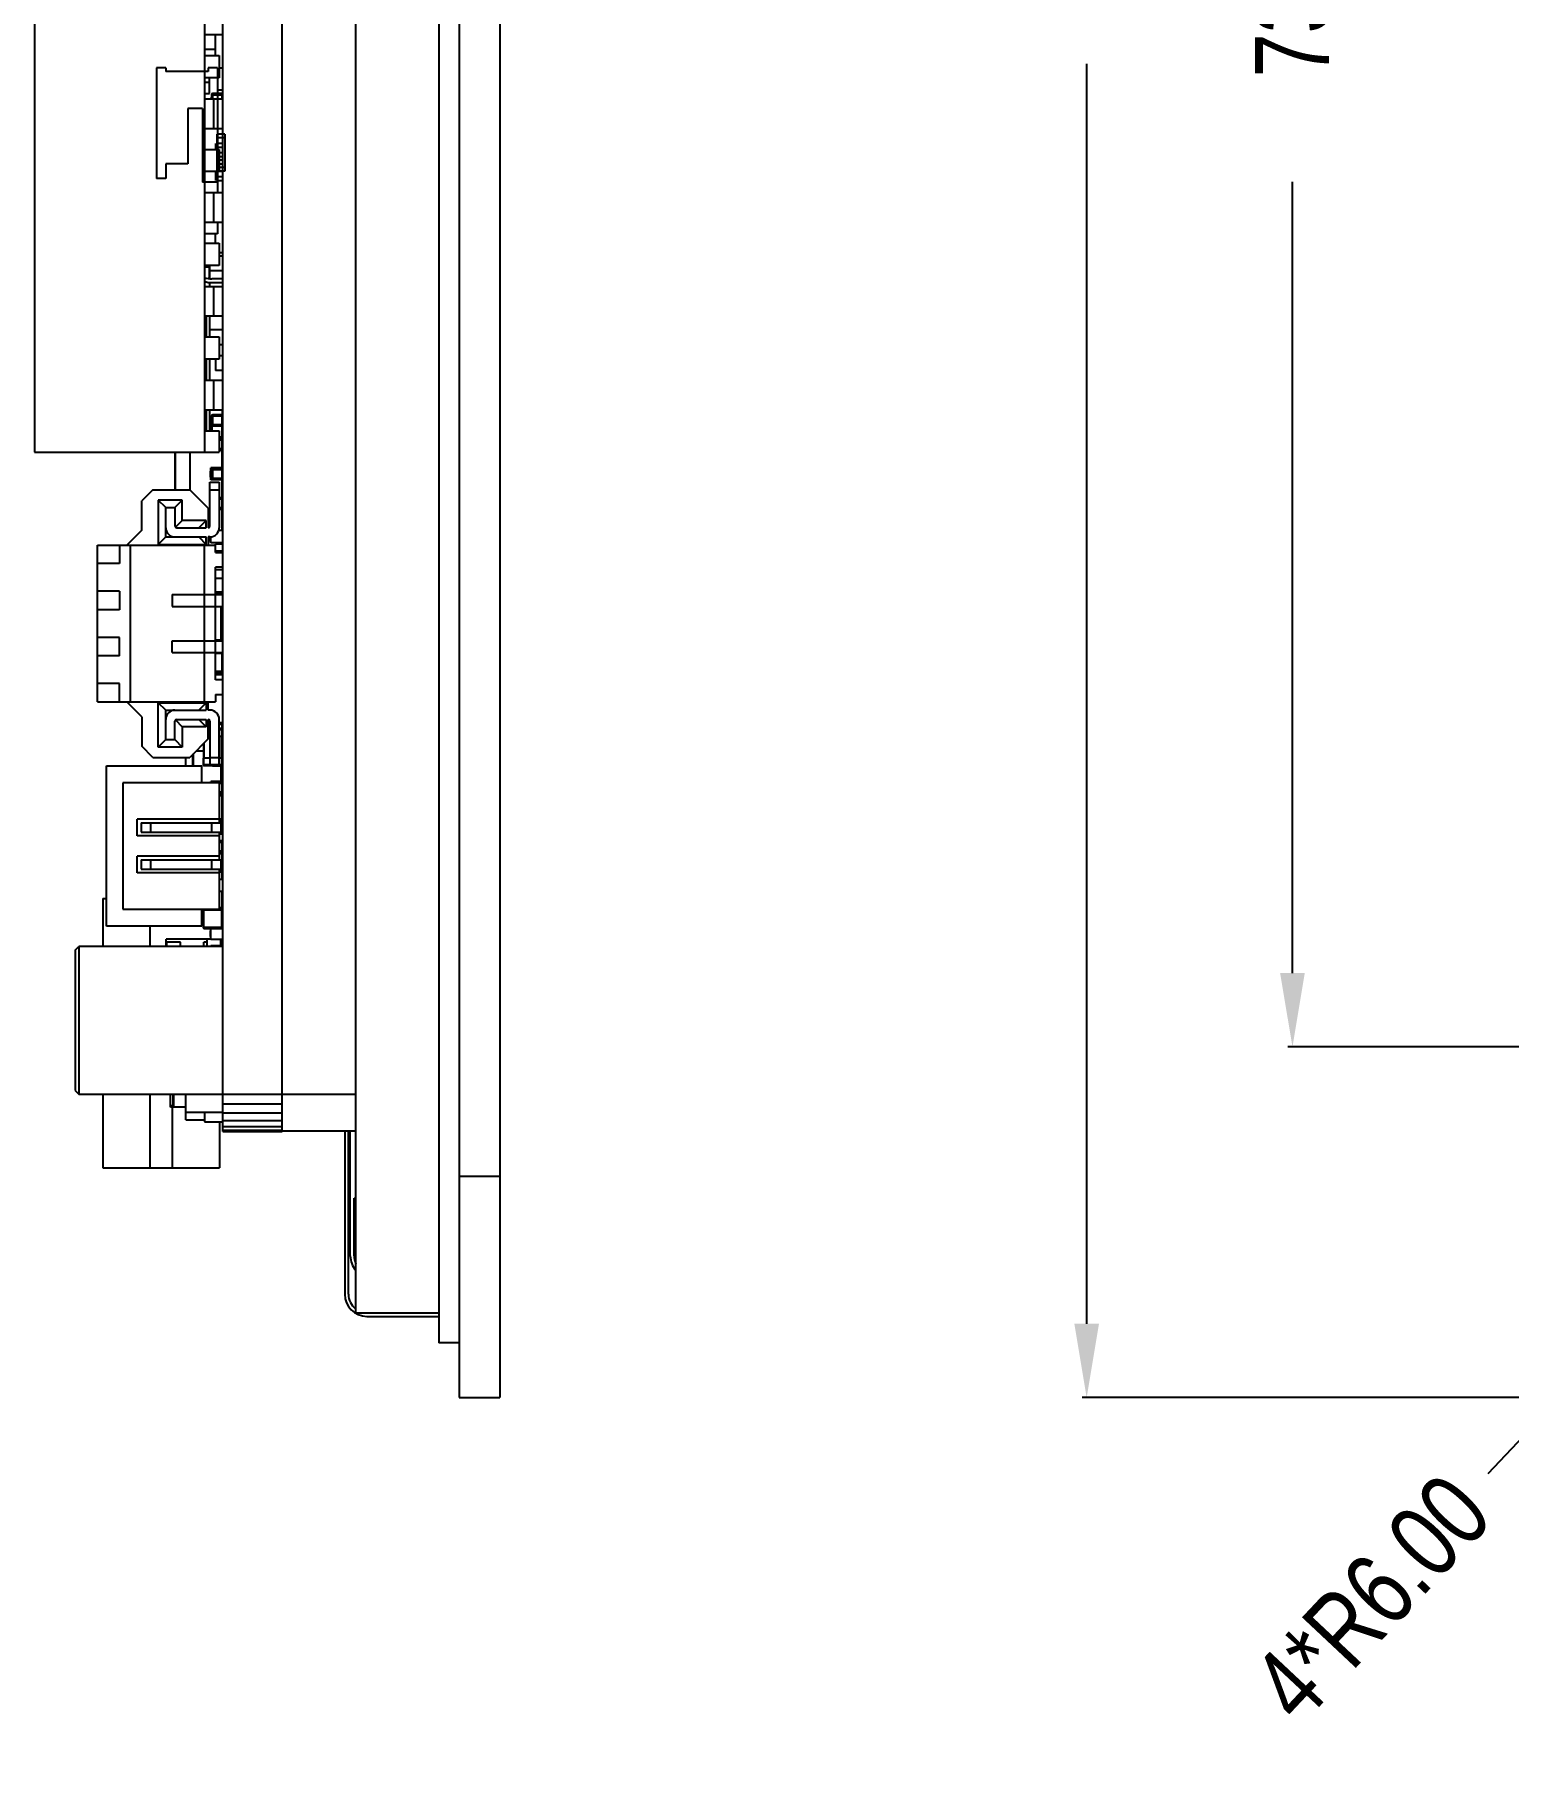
# Model space of a CAD drawing. Header units: inches. Extents: x -13 to 240, y -18 to 126.
# Drawn here: x -12.63 to 27.28, y 7.34 to 54.17 of the extents above; entities that cross this region are included whole.
import ezdxf

# ---------------------------------------------------------------- set-up
doc = ezdxf.new("R2010")
doc.units = ezdxf.units.IN
doc.header["$LTSCALE"] = 1.21
doc.header["$MEASUREMENT"] = 0
doc.header["$PDMODE"] = 3
doc.header["$PDSIZE"] = 0.3125
doc.layers.get('0').update_dxf_attribs({"linetype": 'CONTINUOUS'})
doc.layers.get('Defpoints').update_dxf_attribs({"linetype": 'CONTINUOUS'})
for name, color, linetype in [('6871XX149022_PATTE2_1', 7, 'CONTINUOUS'), ('6871XX149022_PATTE_1', 7, 'CONTINUOUS'), ('DIM', 3, 'CONTINUOUS')]:
    doc.layers.add(name, color=color, linetype=linetype)
doc.styles.get("Standard").update_dxf_attribs({"font": 'txt', "width": 0.8})
doc.dimstyles.get("Standard").update_dxf_attribs({"dimtxt": 0.15625, "dimasz": 0.1875, "dimexe": 0.125, "dimexo": 0.0625, "dimgap": 0.09, "dimtad": 0, "dimtih": 1, "dimtoh": 1, "dimzin": 4, "dimdsep": 46, "dimtxsty": 'Standard', "dimblk": '_FILLED', "dimblk1": '_FILLED', "dimblk2": '_FILLED', "dimcen": 0.09, "dimazin": 1, "dimtp": 0.01, "dimtm": 0.01, "dimtfac": 1, "dimtofl": 0, "dimtmove": 0, "dimatfit": 3, "dimldrblk": '_FILLED', "dimfxl": 1, "dimtolj": 1, "dimtzin": 4, "dimarcsym": 0})

# ---------------------------------------------------------------- blocks, each defined once
blk = doc.blocks.new('_FILLED')
at = {"color": 0, "linetype": 'ByBlock'}
blk.add_solid([(0, 0), (-1, 0.167), (-1, -0.167)], dxfattribs=at)
blk = doc.blocks.new('*D39')
at = {"layer": 'Defpoints', "color": 0}
for p in [(34.322, 100.186), (21.435, 26.746), (34.322, 26.746)]:
    blk.add_point(p, dxfattribs=at)
at = {"layer": 'DIM', "color": 0, "lineweight": -2}
for p, q in [((34.26, 100.186), (21.31, 100.186)), ((21.435, 98.186), (21.435, 76.756)), ((21.435, 28.746), (21.435, 50.176)), ((34.26, 26.746), (21.31, 26.746))]:
    blk.add_line(p, q, dxfattribs=at)
at = {"layer": 'DIM', "color": 0, "lineweight": -2, "xscale": 2, "yscale": 2, "zscale": 2}
for p, rotation in [((21.435, 100.186), 90), ((21.435, 26.746), 270)]:
    blk.add_blockref('_FILLED', p, dxfattribs=dict(at, rotation=rotation))
at = {"layer": 'DIM', "color": 0, "insert": (21.435, 63.466), "char_height": 2, "attachment_point": 5, "rotation": 90}
blk.add_mtext('\\A1;73.44%%p0.15 LENS V.A', dxfattribs=at)
blk = doc.blocks.new('*D43')
at = {"layer": 'Defpoints', "color": 0}
for p in [(34.322, 109.686), (15.862, 17.246), (34.301, 17.246)]:
    blk.add_point(p, dxfattribs=at)
at = {"layer": 'DIM', "color": 0, "lineweight": -2}
for p, q in [((34.26, 109.686), (15.737, 109.686)), ((15.862, 107.686), (15.862, 73.556)), ((15.862, 19.246), (15.862, 53.376)), ((34.239, 17.246), (15.737, 17.246))]:
    blk.add_line(p, q, dxfattribs=at)
at = {"layer": 'DIM', "color": 0, "lineweight": -2, "xscale": 2, "yscale": 2, "zscale": 2}
for p, rotation in [((15.862, 109.686), 90), ((15.862, 17.246), 270)]:
    blk.add_blockref('_FILLED', p, dxfattribs=dict(at, rotation=rotation))
at = {"layer": 'DIM', "color": 0, "insert": (15.862, 63.466), "char_height": 2, "attachment_point": 5, "rotation": 90}
blk.add_mtext('\\A1;92.44 LENS O,D', dxfattribs=at)
blk = doc.blocks.new('*D46')
at = {"layer": 'Defpoints', "color": 0}
for p in [(34.302, 23.246), (30.196, 18.872)]:
    blk.add_point(p, dxfattribs=at)
at = {"layer": 'DIM', "color": 0, "lineweight": -2}
for p, q in [((34.302, 23.048), (34.302, 23.444)), ((34.104, 23.246), (34.5, 23.246)), ((26.738, 15.187), (28.827, 17.413))]:
    blk.add_line(p, q, dxfattribs=at)
at = {"layer": 'DIM', "color": 0, "lineweight": -2, "xscale": 2, "yscale": 2, "zscale": 2, "rotation": 46.81278399816793}
blk.add_blockref('_FILLED', (30.196, 18.872), dxfattribs=at)
at = {"layer": 'DIM', "color": 0, "insert": (23.574, 11.816), "char_height": 2, "attachment_point": 5, "rotation": 46.8128}
blk.add_mtext('\\A1;4*R6.00', dxfattribs=at)

msp = doc.modelspace()

# ---------------------------------------------------------------- linework, layer by layer
at = {"color": 7, "linetype": 'Continuous'}
for p, q in [((-1.129, 109.686), (-1.129, 17.246)), ((-0.029, 109.686), (-0.029, 17.246)), ((-1.679, 102.836), (-1.679, 18.726)), ((-7.529, 24.458), (-7.529, 102.475)), ((-5.929, 24.458), (-5.929, 102.466)), ((-3.929, 19.546), (-3.929, 102.466)), ((-12.629, 84.055), (-12.629, 42.855)), ((-8.029, 84.055), (-8.029, 42.855)), ((-8.024, 54.165), (-7.53, 54.165)), ((-7.729, 53.595), (-7.729, 54.165)), ((-7.729, 53.766), (-8.029, 53.766)), ((-8.029, 53.595), (-7.629, 53.595)), ((-7.629, 53.595), (-7.629, 52.995)), ((-7.629, 52.995), (-8.029, 52.995)), ((-7.896, 52.566), (-7.896, 52.995)), ((-7.679, 52.995), (-7.679, 52.569)), ((-7.629, 53.266), (-7.529, 53.266)), ((-7.896, 52.866), (-8.029, 52.866)), ((-8.029, 52.566), (-7.896, 52.566)), ((-7.837, 52.425), (-7.837, 52.467)), ((-7.837, 52.467), (-7.834, 52.467)), ((-7.834, 52.538), (-7.834, 52.425)), ((-7.834, 52.538), (-7.529, 52.538)), ((-7.804, 52.425), (-7.804, 52.569)), ((-7.56, 52.569), (-7.804, 52.569)), ((-7.679, 52.666), (-7.529, 52.666)), ((-7.56, 52.569), (-7.56, 52.425)), ((-8.024, 52.425), (-7.53, 52.425)), ((-7.78, 52.424), (-7.78, 52.025)), ((-7.78, 52.025), (-7.78, 51.626)), ((-8.024, 51.625), (-7.53, 51.625)), ((-7.679, 51.625), (-7.679, 51.055)), ((-8.029, 51.055), (-7.629, 51.055)), ((-7.729, 51.216), (-7.729, 51.055)), ((-7.729, 51.116), (-7.529, 51.116)), ((-7.529, 51.216), (-7.679, 51.216)), ((-7.629, 51.055), (-7.629, 50.455)), ((-7.529, 50.966), (-7.629, 50.966)), ((-7.629, 50.866), (-7.529, 50.866)), ((-7.529, 50.766), (-7.629, 50.766)), ((-7.629, 50.666), (-7.529, 50.666)), ((-7.629, 50.455), (-8.029, 50.455)), ((-7.729, 50.455), (-7.729, 50.216)), ((-7.529, 50.316), (-7.729, 50.316)), ((-7.679, 50.455), (-7.679, 49.885)), ((-7.679, 50.216), (-7.529, 50.216)), ((-7.529, 50.566), (-7.629, 50.566)), ((-7.629, 50.466), (-7.529, 50.466)), ((-8.024, 49.885), (-7.53, 49.885)), ((-7.78, 49.884), (-7.78, 49.485)), ((-7.78, 49.485), (-7.78, 49.086)), ((-7.679, 48.766), (-8.029, 48.766)), ((-8.024, 49.085), (-7.53, 49.085)), ((-7.729, 48.515), (-7.729, 48.766)), ((-7.679, 49.085), (-7.679, 48.766)), ((-8.029, 48.515), (-7.629, 48.515)), ((-7.629, 48.515), (-7.629, 47.915)), ((-7.629, 48.266), (-7.529, 48.266)), ((-7.629, 47.915), (-8.029, 47.915)), ((-7.896, 47.866), (-8.029, 47.866)), ((-7.896, 47.566), (-7.896, 47.915)), ((-7.879, 47.546), (-7.879, 47.915)), ((-7.529, 47.766), (-7.879, 47.766)), ((-7.529, 48.166), (-7.629, 48.166)), ((-8.024, 47.345), (-7.53, 47.345)), ((-7.928, 47.566), (-7.896, 47.566)), ((-7.879, 47.345), (-7.879, 47.446)), ((-7.529, 47.546), (-7.829, 47.546)), ((-7.829, 47.446), (-7.529, 47.446)), ((-7.78, 47.344), (-7.78, 46.945)), ((-7.78, 46.945), (-7.78, 46.546)), ((-8.024, 46.545), (-7.53, 46.545)), ((-7.979, 46.545), (-7.979, 45.975)), ((-7.879, 45.975), (-7.879, 46.545)), ((-7.979, 46.166), (-8.029, 46.166)), ((-8.029, 45.975), (-7.629, 45.975)), ((-7.529, 46.166), (-7.879, 46.166)), ((-7.629, 45.975), (-7.629, 45.375)), ((-7.529, 45.766), (-7.629, 45.766)), ((-7.529, 45.466), (-7.629, 45.466)), ((-7.629, 45.375), (-8.029, 45.375)), ((-7.979, 45.375), (-7.979, 44.805)), ((-7.879, 44.805), (-7.879, 45.375)), ((-7.729, 45.375), (-7.729, 45.066)), ((-7.529, 45.066), (-7.729, 45.066)), ((-8.024, 44.805), (-7.53, 44.805)), ((-7.78, 44.804), (-7.78, 44.405)), ((-7.78, 44.405), (-7.78, 44.006)), ((-8.024, 44.005), (-7.53, 44.005)), ((-7.979, 44.005), (-7.979, 43.435)), ((-7.879, 43.435), (-7.879, 44.005)), ((-7.864, 43.553), (-7.864, 43.655)), ((-7.854, 43.655), (-7.864, 43.655)), ((-7.854, 43.605), (-7.864, 43.605)), ((-7.854, 43.553), (-7.864, 43.553)), ((-7.854, 43.435), (-7.854, 43.791)), ((-7.834, 43.791), (-7.854, 43.791)), ((-7.854, 43.741), (-7.837, 43.741)), ((-7.854, 43.691), (-7.837, 43.691)), ((-7.837, 43.666), (-7.837, 43.773)), ((-7.837, 43.773), (-7.834, 43.773)), ((-7.834, 43.685), (-7.837, 43.685)), ((-7.837, 43.676), (-7.834, 43.676)), ((-7.837, 43.668), (-7.834, 43.668)), ((-7.837, 43.666), (-7.834, 43.666)), ((-7.834, 43.838), (-7.834, 43.595)), ((-7.834, 43.838), (-7.529, 43.838)), ((-7.529, 43.595), (-7.834, 43.595)), ((-7.829, 43.578), (-7.829, 43.435)), ((-7.804, 43.564), (-7.804, 43.869)), ((-7.56, 43.869), (-7.804, 43.869)), ((-7.804, 43.564), (-7.56, 43.564)), ((-7.56, 43.869), (-7.56, 43.564)), ((-7.554, 43.565), (-7.554, 43.266)), ((-7.546, 44.005), (-7.546, 43.865)), ((-7.546, 43.568), (-7.546, 43.231)), ((-8.029, 43.435), (-7.629, 43.435)), ((-7.864, 43.438), (-7.864, 43.54)), ((-7.854, 43.54), (-7.864, 43.54)), ((-7.854, 43.534), (-7.864, 43.534)), ((-7.854, 43.485), (-7.864, 43.485)), ((-7.629, 43.435), (-7.629, 42.855)), ((-7.629, 43.266), (-7.549, 43.266)), ((-7.529, 43.231), (-7.629, 43.231)), ((-7.56, 43.219), (-7.629, 43.219)), ((-7.629, 43.188), (-7.529, 43.188)), ((-7.56, 43.219), (-7.56, 42.914)), ((-7.549, 43.231), (-7.549, 43.266)), ((-12.629, 42.855), (-7.629, 42.855)), ((-8.829, 42.855), (-8.829, 41.838)), ((-8.813, 41.838), (-8.813, 42.855)), ((-8.429, 42.855), (-8.429, 41.838)), ((-7.529, 42.945), (-7.629, 42.945)), ((-7.629, 42.914), (-7.56, 42.914)), ((-7.529, 42.901), (-7.629, 42.901)), ((-7.549, 42.431), (-7.549, 42.901)), ((-7.529, 42.751), (-7.549, 42.751)), ((-7.864, 42.182), (-7.864, 42.34)), ((-7.854, 42.34), (-7.864, 42.34)), ((-7.854, 42.261), (-7.864, 42.261)), ((-7.854, 42.182), (-7.864, 42.182)), ((-7.854, 42.101), (-7.854, 42.431)), ((-7.529, 42.431), (-7.854, 42.431)), ((-7.837, 42.216), (-7.837, 42.323)), ((-7.837, 42.323), (-7.834, 42.323)), ((-7.834, 42.235), (-7.837, 42.235)), ((-7.837, 42.226), (-7.834, 42.226)), ((-7.837, 42.218), (-7.834, 42.218)), ((-7.837, 42.216), (-7.834, 42.216)), ((-7.834, 42.388), (-7.834, 42.145)), ((-7.834, 42.388), (-7.529, 42.388)), ((-7.804, 42.114), (-7.804, 42.419)), ((-7.56, 42.419), (-7.804, 42.419)), ((-7.56, 42.419), (-7.56, 42.114)), ((-7.529, 42.466), (-7.549, 42.466)), ((-7.546, 42.466), (-7.546, 42.431)), ((-9.429, 41.838), (-9.729, 41.538)), ((-9.429, 41.838), (-8.429, 41.838)), ((-7.929, 41.338), (-8.429, 41.838)), ((-7.879, 40.858), (-7.879, 42.038)), ((-7.879, 42.038), (-7.629, 42.038)), ((-7.879, 41.838), (-7.629, 41.838)), ((-7.529, 42.101), (-7.854, 42.101)), ((-7.529, 42.145), (-7.834, 42.145)), ((-7.804, 42.114), (-7.56, 42.114)), ((-7.629, 42.038), (-7.629, 40.808)), ((-7.549, 41.617), (-7.549, 42.101)), ((-9.729, 40.738), (-9.729, 41.538)), ((-9.279, 41.558), (-9.279, 40.358)), ((-9.079, 41.358), (-9.279, 41.558)), ((-8.629, 41.558), (-9.279, 41.558)), ((-9.079, 40.558), (-9.079, 41.358)), ((-9.079, 41.358), (-8.829, 41.358)), ((-8.829, 41.358), (-8.629, 41.558)), ((-8.829, 41.358), (-8.829, 40.858)), ((-8.629, 41.008), (-8.629, 41.558)), ((-7.929, 41.338), (-7.929, 40.808)), ((-7.56, 41.619), (-7.629, 41.619)), ((-7.629, 41.588), (-7.529, 41.588)), ((-7.529, 41.344), (-7.629, 41.344)), ((-7.629, 41.314), (-7.56, 41.314)), ((-7.56, 41.619), (-7.56, 41.314)), ((-7.529, 41.622), (-7.549, 41.622)), ((-7.549, 40.731), (-7.549, 41.316)), ((-7.546, 41.317), (-7.548, 41.316)), ((-8.815, 40.823), (-8.629, 41.008)), ((-8.779, 40.808), (-7.979, 40.808)), ((-7.979, 41.008), (-8.629, 41.008)), ((-8.179, 40.808), (-7.979, 41.008)), ((-7.979, 40.808), (-7.979, 41.008)), ((-7.529, 40.981), (-7.549, 40.981)), ((-10.929, 36.088), (-10.929, 40.338)), ((-10.929, 40.338), (-7.729, 40.338)), ((-10.329, 40.338), (-10.329, 39.838)), ((-9.729, 40.738), (-10.129, 40.338)), ((-10.029, 36.088), (-10.029, 40.338)), ((-9.079, 40.558), (-9.279, 40.358)), ((-9.279, 40.358), (-7.979, 40.358)), ((-9.079, 40.558), (-7.979, 40.558)), ((-8.179, 40.558), (-7.979, 40.358)), ((-8.029, 36.088), (-8.029, 40.338)), ((-7.979, 40.358), (-7.979, 40.558)), ((-7.929, 40.558), (-7.929, 40.338)), ((-7.879, 40.558), (-7.929, 40.558)), ((-7.929, 40.466), (-7.854, 40.466)), ((-7.864, 40.482), (-7.864, 40.56)), ((-7.854, 40.482), (-7.864, 40.482)), ((-7.854, 40.401), (-7.854, 40.561)), ((-7.529, 40.401), (-7.854, 40.401)), ((-7.729, 40.138), (-7.729, 40.366)), ((-7.529, 40.366), (-7.729, 40.366)), ((-7.529, 40.731), (-7.643, 40.731)), ((-10.329, 39.838), (-10.929, 39.838)), ((-7.56, 40.169), (-7.729, 40.169)), ((-7.729, 40.138), (-7.529, 40.138)), ((-7.56, 40.169), (-7.56, 40.138)), ((-7.729, 36.688), (-7.729, 39.738)), ((-7.529, 39.738), (-7.729, 39.738)), ((-7.529, 39.666), (-7.729, 39.666)), ((-7.729, 39.446), (-7.53, 39.446)), ((-10.329, 39.088), (-10.929, 39.088)), ((-10.329, 39.088), (-10.329, 38.588)), ((-8.904, 38.998), (-8.904, 38.678)), ((-8.904, 38.998), (-7.529, 38.998)), ((-7.575, 39.066), (-7.729, 39.066)), ((-7.729, 39.036), (-7.545, 39.036)), ((-7.575, 39.066), (-7.575, 38.998)), ((-7.545, 38.998), (-7.545, 39.036)), ((-7.529, 39.203), (-7.53, 39.203)), ((-10.329, 38.588), (-10.929, 38.588)), ((-8.904, 38.678), (-7.529, 38.678)), ((-7.585, 38.678), (-7.585, 37.766)), ((-7.555, 37.766), (-7.555, 38.678)), ((-7.53, 38.541), (-7.529, 38.541)), ((-7.53, 38.51), (-7.529, 38.51)), ((-7.53, 38.023), (-7.529, 38.023)), ((-10.329, 37.838), (-10.929, 37.838)), ((-10.329, 37.338), (-10.329, 37.838)), ((-8.904, 37.428), (-8.904, 37.748)), ((-8.904, 37.748), (-7.529, 37.748)), ((-7.545, 37.766), (-7.729, 37.766)), ((-7.575, 37.766), (-7.575, 37.748)), ((-7.545, 37.748), (-7.545, 37.766)), ((-7.529, 37.853), (-7.53, 37.853)), ((-10.329, 37.338), (-10.929, 37.338)), ((-8.904, 37.428), (-7.529, 37.428)), ((-7.729, 37.41), (-7.529, 37.41)), ((-7.56, 37.428), (-7.56, 36.862)), ((-10.329, 36.588), (-10.929, 36.588)), ((-10.329, 36.088), (-10.329, 36.588)), ((-7.729, 36.923), (-7.529, 36.923)), ((-7.56, 36.892), (-7.729, 36.892)), ((-7.729, 36.862), (-7.56, 36.862)), ((-7.554, 36.851), (-7.729, 36.851)), ((-7.529, 36.826), (-7.729, 36.826)), ((-7.529, 36.688), (-7.729, 36.688)), ((-7.554, 36.862), (-7.554, 36.851)), ((-10.929, 36.088), (-7.729, 36.088)), ((-9.729, 35.688), (-10.129, 36.088)), ((-9.279, 34.868), (-9.279, 36.068)), ((-9.279, 36.068), (-7.979, 36.068)), ((-9.079, 35.868), (-9.279, 36.068)), ((-8.179, 35.868), (-7.979, 36.068)), ((-7.979, 36.068), (-7.979, 35.868)), ((-7.929, 35.868), (-7.929, 36.088)), ((-7.729, 36.288), (-7.729, 36.088)), ((-7.729, 36.288), (-7.529, 36.288)), ((-9.729, 35.688), (-9.729, 34.888)), ((-9.079, 35.068), (-9.079, 35.868)), ((-9.079, 35.868), (-7.979, 35.868)), ((-8.815, 35.603), (-8.629, 35.418)), ((-8.779, 35.618), (-7.979, 35.618)), ((-8.179, 35.618), (-7.979, 35.418)), ((-7.979, 35.618), (-7.979, 35.418)), ((-7.879, 35.868), (-7.929, 35.868)), ((-7.929, 35.088), (-7.929, 35.618)), ((-7.629, 34.388), (-7.629, 35.618)), ((-8.829, 35.068), (-8.829, 35.568)), ((-8.629, 35.418), (-8.629, 34.868)), ((-7.979, 35.418), (-8.629, 35.418)), ((-7.879, 35.366), (-7.929, 35.366)), ((-7.929, 35.346), (-7.879, 35.346)), ((-7.929, 35.166), (-7.879, 35.166)), ((-7.879, 35.568), (-7.879, 34.388)), ((-7.56, 35.519), (-7.629, 35.519)), ((-7.629, 35.488), (-7.529, 35.488)), ((-7.565, 35.366), (-7.629, 35.366)), ((-7.629, 35.346), (-7.545, 35.346)), ((-7.629, 35.166), (-7.545, 35.166)), ((-7.575, 35.166), (-7.575, 34.566)), ((-7.565, 35.366), (-7.565, 35.166)), ((-7.56, 35.519), (-7.56, 35.366)), ((-7.555, 34.566), (-7.555, 35.166)), ((-7.545, 35.166), (-7.545, 35.346)), ((-7.529, 35.244), (-7.545, 35.244)), ((-7.545, 35.188), (-7.529, 35.188)), ((-9.429, 34.588), (-9.729, 34.888)), ((-9.079, 35.068), (-9.279, 34.868)), ((-8.629, 34.868), (-9.279, 34.868)), ((-9.079, 35.068), (-8.829, 35.068)), ((-8.829, 35.068), (-8.629, 34.868)), ((-7.929, 35.088), (-8.429, 34.588)), ((-8.355, 34.663), (-8.355, 34.363)), ((-8.325, 34.363), (-8.325, 34.693)), ((-8.251, 34.766), (-8.055, 34.766)), ((-8.055, 34.963), (-8.055, 34.566)), ((-8.035, 34.566), (-8.035, 34.983)), ((-7.555, 35.036), (-7.545, 35.036)), ((-7.555, 34.941), (-7.529, 34.941)), ((-7.555, 34.91), (-7.529, 34.91)), ((-7.545, 34.967), (-7.545, 35.036)), ((-7.529, 34.944), (-7.53, 34.944)), ((-10.679, 30.013), (-10.679, 34.363)), ((-10.679, 34.363), (-8.098, 34.363)), ((-9.429, 34.588), (-8.429, 34.588)), ((-8.529, 34.363), (-8.529, 34.588)), ((-8.098, 33.9), (-8.098, 34.363)), ((-8.065, 34.566), (-8.065, 34.386)), ((-7.879, 34.566), (-8.065, 34.566)), ((-7.545, 34.386), (-8.065, 34.386)), ((-8.045, 34.366), (-8.045, 34.566)), ((-8.045, 34.366), (-7.565, 34.366)), ((-7.879, 34.588), (-7.629, 34.588)), ((-7.879, 34.388), (-7.629, 34.388)), ((-7.804, 34.361), (-7.804, 34.366)), ((-7.804, 34.361), (-7.56, 34.361)), ((-7.545, 34.566), (-7.629, 34.566)), ((-7.585, 34.361), (-7.585, 33.931)), ((-7.565, 34.566), (-7.565, 34.366)), ((-7.56, 34.367), (-7.56, 34.361)), ((-7.555, 33.931), (-7.555, 34.362)), ((-7.545, 34.386), (-7.545, 34.566)), ((-7.529, 34.422), (-7.545, 34.422)), ((-7.53, 34.388), (-7.529, 34.388)), ((-10.238, 33.9), (-10.238, 30.476)), ((-7.629, 33.9), (-10.238, 33.9)), ((-7.854, 33.9), (-7.854, 33.931)), ((-7.529, 33.931), (-7.854, 33.931)), ((-7.56, 33.919), (-7.804, 33.919)), ((-7.629, 33.9), (-7.629, 32.813)), ((-7.629, 33.888), (-7.529, 33.888)), ((-7.56, 33.919), (-7.56, 33.614)), ((-7.529, 34.144), (-7.555, 34.144)), ((-7.529, 33.645), (-7.629, 33.645)), ((-7.629, 33.614), (-7.56, 33.614)), ((-7.529, 33.601), (-7.629, 33.601)), ((-7.529, 33.571), (-7.629, 33.571)), ((-7.554, 33.546), (-7.629, 33.546)), ((-7.575, 33.601), (-7.575, 33.571)), ((-7.554, 33.546), (-7.554, 32.916)), ((-7.554, 33.471), (-7.529, 33.471)), ((-7.545, 33.571), (-7.545, 33.601)), ((-7.545, 33.588), (-7.529, 33.588)), ((-9.854, 32.463), (-9.854, 32.913)), ((-7.629, 32.913), (-9.854, 32.913)), ((-9.741, 32.813), (-9.741, 32.563)), ((-9.741, 32.813), (-7.584, 32.813)), ((-9.491, 32.813), (-9.491, 32.563)), ((-7.834, 32.813), (-7.834, 32.563)), ((-7.554, 32.916), (-7.629, 32.916)), ((-7.529, 32.891), (-7.629, 32.891)), ((-7.529, 32.844), (-7.629, 32.844)), ((-7.584, 32.813), (-7.584, 32.563)), ((-7.584, 32.788), (-7.529, 32.788)), ((-7.56, 32.891), (-7.56, 32.514)), ((-7.529, 33.007), (-7.554, 33.007)), ((-7.554, 32.991), (-7.529, 32.991)), ((-7.629, 32.463), (-9.854, 32.463)), ((-9.741, 32.563), (-7.584, 32.563)), ((-7.629, 32.563), (-7.629, 31.813)), ((-7.529, 32.544), (-7.629, 32.544)), ((-7.629, 32.514), (-7.56, 32.514)), ((-7.529, 32.331), (-7.629, 32.331)), ((-7.56, 32.319), (-7.629, 32.319)), ((-7.56, 32.319), (-7.56, 32.014)), ((-9.854, 31.463), (-9.854, 31.913)), ((-7.629, 31.913), (-9.854, 31.913)), ((-7.629, 32.288), (-7.529, 32.288)), ((-7.529, 32.045), (-7.629, 32.045)), ((-7.629, 32.014), (-7.56, 32.014)), ((-7.529, 32.001), (-7.629, 32.001)), ((-7.629, 31.988), (-7.529, 31.988)), ((-7.56, 32.001), (-7.56, 31.714)), ((-7.629, 31.463), (-9.854, 31.463)), ((-9.741, 31.813), (-9.741, 31.563)), ((-9.741, 31.813), (-7.584, 31.813)), ((-9.741, 31.563), (-7.584, 31.563)), ((-9.491, 31.813), (-9.491, 31.563)), ((-7.834, 31.813), (-7.834, 31.563)), ((-7.629, 31.563), (-7.629, 30.476)), ((-7.56, 31.519), (-7.629, 31.519)), ((-7.629, 31.488), (-7.529, 31.488)), ((-7.584, 31.813), (-7.584, 31.563)), ((-7.529, 31.744), (-7.584, 31.744)), ((-7.584, 31.714), (-7.56, 31.714)), ((-7.56, 31.519), (-7.56, 31.281)), ((-7.529, 31.281), (-7.629, 31.281)), ((-7.529, 30.951), (-7.629, 30.951)), ((-7.554, 30.951), (-7.554, 30.516)), ((-10.779, 30.766), (-10.779, 29.466)), ((-10.779, 30.766), (-10.679, 30.766)), ((-10.238, 30.476), (-7.629, 30.476)), ((-8.098, 30.013), (-8.098, 30.476)), ((-8.065, 30.456), (-8.065, 29.976)), ((-8.065, 30.456), (-7.545, 30.456)), ((-8.045, 29.956), (-8.045, 30.456)), ((-7.554, 30.516), (-7.629, 30.516)), ((-7.529, 30.491), (-7.629, 30.491)), ((-7.565, 30.476), (-7.629, 30.476)), ((-7.565, 30.476), (-7.565, 29.956)), ((-7.56, 30.491), (-7.56, 30.476)), ((-7.554, 30.591), (-7.529, 30.591)), ((-7.545, 29.976), (-7.545, 30.456)), ((-7.529, 30.445), (-7.545, 30.445)), ((-8.098, 30.013), (-10.679, 30.013)), ((-9.499, 29.466), (-9.499, 30.013)), ((-7.545, 29.976), (-8.065, 29.976)), ((-7.529, 29.981), (-7.545, 29.981)), ((-9.069, 29.466), (-9.069, 29.666)), ((-7.854, 29.666), (-9.069, 29.666)), ((-9.059, 29.586), (-9.059, 29.466)), ((-8.679, 29.586), (-9.059, 29.586)), ((-8.679, 29.466), (-8.679, 29.586)), ((-8.047, 29.466), (-8.047, 29.586)), ((-7.959, 29.586), (-8.047, 29.586)), ((-8.045, 29.956), (-7.565, 29.956)), ((-7.959, 29.466), (-7.959, 29.666)), ((-7.864, 29.732), (-7.864, 29.89)), ((-7.854, 29.89), (-7.864, 29.89)), ((-7.854, 29.811), (-7.864, 29.811)), ((-7.854, 29.732), (-7.864, 29.732)), ((-7.854, 29.651), (-7.854, 29.956)), ((-7.529, 29.651), (-7.854, 29.651)), ((-7.599, 29.651), (-7.599, 29.481)), ((-11.529, 29.366), (-11.429, 29.466)), ((-11.529, 29.366), (-11.529, 25.566)), ((-11.429, 29.466), (-11.429, 25.466)), ((-7.529, 29.466), (-11.429, 29.466)), ((-7.854, 29.481), (-7.854, 29.466)), ((-7.529, 29.481), (-7.854, 29.481)), ((-7.599, 29.496), (-7.529, 29.496)), ((-7.529, 29.491), (-7.599, 29.491)), ((-7.565, 29.496), (-7.565, 29.491)), ((-7.545, 29.491), (-7.545, 29.496)), ((-11.529, 25.566), (-11.429, 25.466)), ((-11.429, 25.466), (-3.929, 25.466)), ((-10.779, 25.466), (-10.779, 23.466)), ((-9.499, 23.466), (-9.499, 25.466)), ((-8.949, 25.116), (-8.949, 25.466)), ((-8.879, 25.116), (-8.879, 25.466)), ((-8.854, 25.116), (-8.854, 25.466)), ((-8.529, 24.766), (-8.529, 25.466)), ((-8.949, 25.159), (-8.879, 25.159)), ((-8.529, 25.116), (-8.949, 25.116)), ((-8.899, 25.116), (-8.899, 23.466)), ((-7.529, 24.966), (-8.529, 24.966)), ((-8.029, 24.966), (-8.029, 24.716)), ((-7.529, 25.205), (-5.929, 25.205)), ((-7.529, 24.962), (-5.929, 24.962)), ((-8.529, 24.766), (-8.029, 24.766)), ((-8.029, 24.716), (-7.529, 24.716)), ((-7.619, 24.716), (-7.619, 23.466)), ((-7.529, 24.753), (-5.929, 24.753)), ((-7.529, 24.593), (-5.929, 24.593)), ((-7.529, 24.492), (-5.929, 24.492)), ((-7.529, 24.458), (-5.929, 24.458)), ((-3.929, 24.466), (-5.929, 24.466)), ((-4.229, 24.466), (-4.229, 20.046)), ((-4.129, 20.046), (-4.129, 24.466)), ((-4.079, 21.086), (-4.079, 24.466)), ((-10.779, 23.466), (-7.619, 23.466)), ((-1.129, 23.246), (-0.029, 23.246)), ((-3.979, 22.646), (-3.929, 22.646)), ((-3.979, 21.086), (-3.979, 22.646)), ((-3.929, 19.546), (-1.679, 19.546)), ((-3.629, 19.446), (-1.679, 19.446)), ((-1.129, 18.726), (-1.679, 18.726)), ((-1.129, 17.246), (-0.029, 17.246))]:
    msp.add_line(p, q, dxfattribs=at)
for centre, radius, start, end in [((-7.804, 52.538), 0.0305, 90, 180), ((-7.56, 52.538), 0.0305, 360, 90), ((-7.829, 48.046), 0.6, 250.3288, 270), ((-7.829, 48.046), 0.5, 246.3251, 270), ((-7.804, 43.838), 0.0305, 90, 180), ((-7.804, 43.595), 0.0305, 180, 270), ((-7.56, 43.838), 0.0305, 0, 90), ((-7.56, 43.188), 0.0305, 0, 90), ((-7.804, 42.388), 0.0305, 90, 180), ((-7.56, 42.388), 0.0305, 0, 90), ((-7.279, 43.146), 0.6, 242.8874, 245.186), ((-7.279, 43.146), 0.7, 247.295, 248.9635), ((-7.804, 42.145), 0.0305, 180, 270), ((-7.56, 41.588), 0.0305, 360, 90), ((-7.56, 41.592), 0.0305, 356.3726, 0), ((-8.829, 40.808), 0.25, 180, 270), ((-8.779, 40.858), 0.05, 180, 270), ((-7.929, 40.858), 0.05, 270, 0), ((-7.879, 40.808), 0.25, 270, 0), ((-7.56, 40.138), 0.0305, 0, 90), ((-7.575, 39.036), 0.03, 0, 90), ((-8.829, 35.618), 0.25, 90, 180), ((-8.779, 35.568), 0.05, 90, 180), ((-7.929, 35.568), 0.05, 0, 90), ((-7.879, 35.618), 0.25, 0, 90), ((-7.565, 35.346), 0.02, 0, 90), ((-7.56, 35.488), 0.0305, 360, 90), ((-7.56, 35.188), 0.0305, 360, 60.1653), ((-7.575, 35.036), 0.03, 0, 47.9289), ((-7.56, 34.941), 0.0305, 0, 80.389), ((-8.045, 34.386), 0.02, 180, 270), ((-7.804, 34.392), 0.0305, 237.7902, 270), ((-7.565, 34.386), 0.02, 270, 0), ((-7.56, 34.392), 0.0305, 270, 0), ((-7.56, 34.388), 0.0305, 360, 3.6662), ((-7.804, 33.888), 0.0305, 90, 157.4331), ((-7.56, 33.888), 0.0305, 0, 90), ((-7.56, 33.588), 0.0305, 360, 26.0191), ((-7.56, 32.788), 0.0305, 360, 67.1932), ((-7.56, 32.288), 0.0305, 0, 90), ((-7.56, 31.988), 0.0305, 360, 25.8897), ((-7.56, 31.488), 0.0305, 0, 90), ((-7.565, 30.456), 0.02, 0, 90), ((-8.045, 29.976), 0.02, 180, 270), ((-7.565, 29.976), 0.02, 270, 0), ((-3.479, 21.086), 0.6, 180, 221.1249), ((-3.479, 21.086), 0.5, 180, 205.4004), ((-3.629, 20.046), 0.6, 180, 270), ((-3.629, 20.046), 0.5, 180, 232.3843)]:
    msp.add_arc(centre, radius, start, end, dxfattribs=at)
msp.add_open_spline([(-7.545, 41.318), (-7.545, 41.317), (-7.545, 41.317), (-7.545, 41.317), (-7.546, 41.317)], degree=3, knots=[0, 0, 0, 0, 0.332645, 1, 1, 1, 1], dxfattribs=at)
at = {"layer": '6871XX149022_PATTE2_1', "color": 6, "linetype": 'Continuous'}
for p, q in [((-9.329, 53.266), (-9.329, 50.266)), ((-9.079, 53.266), (-9.329, 53.266)), ((-9.079, 53.266), (-9.079, 53.166)), ((-7.929, 53.166), (-9.079, 53.166)), ((-7.929, 53.266), (-7.929, 53.166)), ((-7.679, 53.266), (-7.929, 53.266)), ((-7.679, 53.266), (-7.679, 51.468)), ((-8.479, 52.166), (-8.479, 50.666)), ((-8.079, 52.166), (-8.479, 52.166)), ((-8.079, 52.166), (-8.079, 50.166)), ((-7.679, 51.468), (-7.689, 51.468)), ((-7.689, 50.466), (-7.689, 51.466)), ((-7.479, 51.466), (-7.689, 51.466)), ((-7.679, 51.466), (-7.679, 50.466)), ((-7.479, 51.366), (-7.679, 51.366)), ((-7.479, 51.466), (-7.479, 50.466)), ((-9.079, 50.666), (-9.079, 50.266)), ((-8.479, 50.666), (-9.079, 50.666)), ((-9.079, 50.266), (-9.329, 50.266)), ((-7.679, 50.166), (-8.079, 50.166)), ((-7.479, 50.466), (-7.689, 50.466)), ((-7.679, 50.464), (-7.689, 50.464)), ((-7.479, 50.566), (-7.679, 50.566)), ((-7.679, 50.464), (-7.679, 50.166))]:
    msp.add_line(p, q, dxfattribs=at)
at = {"layer": '6871XX149022_PATTE_1', "color": 6, "linetype": 'Continuous'}
for p, q in [((-9.329, 53.266), (-9.329, 50.266)), ((-9.079, 53.266), (-9.329, 53.266)), ((-9.079, 53.266), (-9.079, 53.166)), ((-7.929, 53.166), (-9.079, 53.166)), ((-7.929, 53.266), (-7.929, 53.166)), ((-7.679, 53.266), (-7.929, 53.266)), ((-7.679, 53.266), (-7.679, 51.468)), ((-8.479, 52.166), (-8.479, 50.666)), ((-8.079, 52.166), (-8.479, 52.166)), ((-8.079, 52.166), (-8.079, 50.166)), ((-7.679, 51.468), (-7.689, 51.468)), ((-7.689, 51.466), (-7.689, 50.466)), ((-7.479, 51.466), (-7.689, 51.466)), ((-7.679, 51.466), (-7.679, 50.466)), ((-7.479, 51.366), (-7.679, 51.366)), ((-7.479, 51.466), (-7.479, 50.466)), ((-9.079, 50.666), (-9.079, 50.266)), ((-8.479, 50.666), (-9.079, 50.666)), ((-9.079, 50.266), (-9.329, 50.266)), ((-7.679, 50.166), (-8.079, 50.166)), ((-7.479, 50.466), (-7.689, 50.466)), ((-7.679, 50.464), (-7.689, 50.464)), ((-7.479, 50.566), (-7.679, 50.566)), ((-7.679, 50.166), (-7.679, 50.464))]:
    msp.add_line(p, q, dxfattribs=at)

# ---------------------------------------------------------------- dimensions: what is measured, and where the dimension line sits
at = {"layer": 'DIM'}
for base, p1, p2, override, picture, middle in [((15.862, 17.246), (34.322, 109.686), (34.301, 17.246), {"dimtxt": 2, "dimasz": 2, "dimtih": 0, "dimtoh": 0, "dimzin": 0, "dimpost": ' LENS O,D', "dimblk": '_FILLED', "dimcen": 0.198, "dimadec": 0, "dimazin": 0, "dimtp": 0, "dimtm": 0, "dimtdec": 4, "dimtzin": 0}, '*D43', (15.862, 63.466)), ((21.435, 26.746), (34.322, 100.186), (34.322, 26.746), {"dimtxt": 2, "dimasz": 2, "dimtih": 0, "dimtoh": 0, "dimzin": 0, "dimpost": ' LENS V.A', "dimblk": '_FILLED', "dimcen": 0.198, "dimadec": 0, "dimazin": 0, "dimtol": 1, "dimtp": 0.15, "dimtm": 0.15, "dimtzin": 0}, '*D39', (21.435, 63.466))]:
    dim = msp.add_linear_dim(base=base, p1=p1, p2=p2, angle=90, dimstyle='Standard', override=override, dxfattribs=at)
    dim.commit()
    dim.dimension.update_dxf_attribs({"geometry": picture, "text_midpoint": middle})
dim = msp.add_radius_dim(center=(34.302, 23.246), mpoint=(30.196, 18.872), dimstyle='Standard', override={"dimtxt": 2, "dimasz": 2, "dimtih": 0, "dimtoh": 0, "dimzin": 0, "dimpost": '4*R<>', "dimcen": 0.198, "dimadec": 0, "dimazin": 0, "dimtp": 0, "dimtm": 0, "dimtdec": 4, "dimtzin": 0}, dxfattribs=at)
dim.commit()
dim.dimension.update_dxf_attribs({"geometry": '*D46', "text_midpoint": (23.574, 11.816), "dimtype": 164})

doc.saveas('drawing.dxf')
